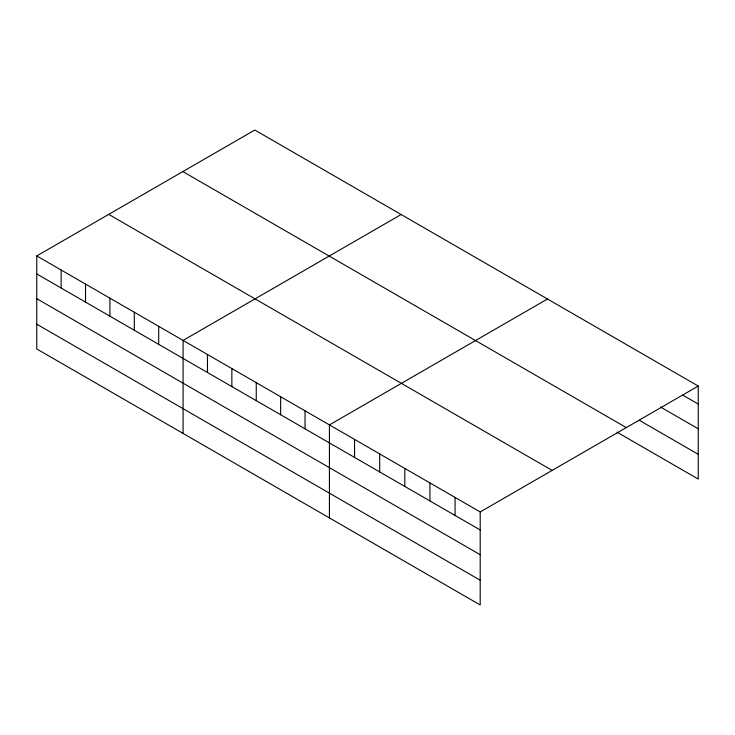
<?xml version="1.0" encoding="UTF-8"?>
<svg xmlns="http://www.w3.org/2000/svg" width="735" height="735" viewBox="0 0 735 735"><rect width="100%" height="100%" fill="white"/><g stroke="black" fill="none" stroke-linecap="round" stroke-linejoin="round"><path stroke-width="1.1" d="M480.194 554.714L480.194 511.946L36.75 255.927L36.75 348.95L480.194 604.969L480.194 554.714L36.75 298.686M617.069 432.198L698.25 479.073L698.25 386.05L254.806 130.031L36.75 255.927M401.145 214.519L183.088 340.415L183.088 433.429M547.483 299.007L329.427 424.904L329.427 517.918M480.194 511.946L698.25 386.05M682.787 395.136L698.25 404.066M660.554 407.052L698.25 428.817M639.294 420.282L698.25 454.322M182.85 171.577L626.293 427.595M108.706 214.381L552.15 470.4M36.75 273.935L480.194 529.953M36.75 324.19L480.194 580.218M455.066 497.439L455.066 515.446M429.938 482.932L429.938 500.939M404.81 468.425L404.81 486.432M379.683 453.918L379.683 471.925M354.555 439.411L354.555 457.418M305.034 410.819L305.034 428.827M280.641 396.735L280.641 414.751M256.258 382.659L256.258 400.667M231.865 368.575L231.865 386.582M207.472 354.49L207.472 372.507M158.696 326.331L158.696 344.338M134.312 312.246L134.312 330.263M109.919 298.171L109.919 316.179M85.526 284.087L85.526 302.103M61.143 270.011L61.143 288.019"/></g></svg>
